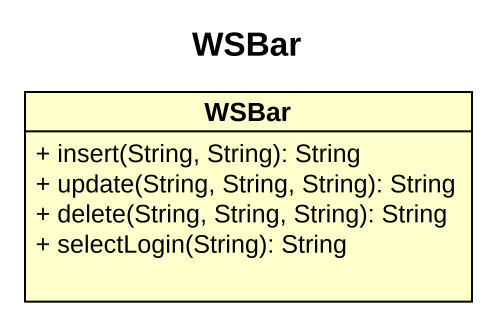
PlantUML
@startuml
title WSBar
hide circle
hide empty members
skinparam classAttributeIconSize 0
class WSBar {
  + insert(String, String): String
  + update(String, String, String): String
  + delete(String, String, String): String
  + selectLogin(String): String
}
@enduml
